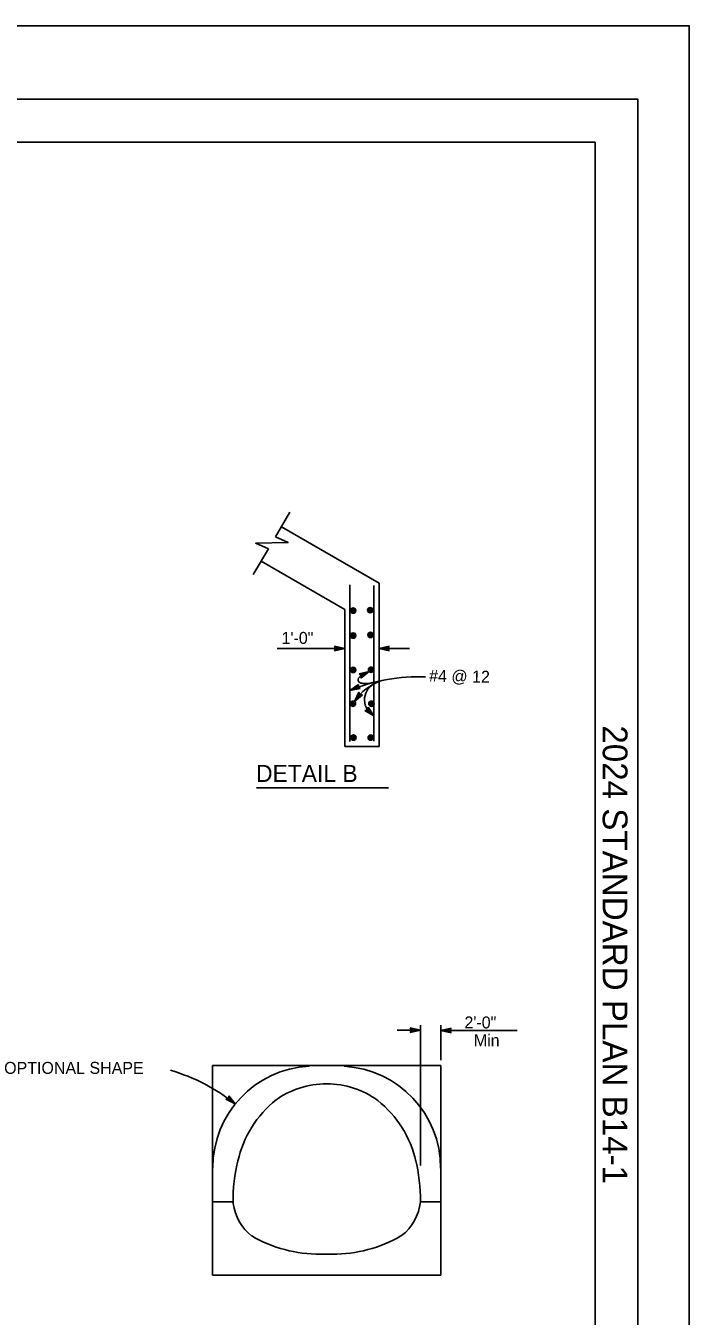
# Model space of a CAD drawing. Extents: x -894 to 866, y -472 to 714.
# Drawn here: x 478 to 866, y -41 to 714 of the extents above; entities that cross this region are included whole.
import ezdxf

# ---------------------------------------------------------------- set-up
doc = ezdxf.new("R2010")
doc.units = 0
for name, color, linetype in [('56 Stage 3 Anno', 7, 'Continuous'), ('57 Undefined', 7, 'Continuous'), ('60 Nongeo Data', 7, 'Continuous'), ('border_PLOTTING-ELEMENTS', 7, 'Continuous'), ('border_rw_22x34_Cut_Lines', 7, 'Continuous'), ('border_SHEET', 7, 'Continuous'), ('border_WITHIN-BORDER-anno', 7, 'Continuous')]:
    doc.layers.add(name, color=color, linetype=linetype)

msp = doc.modelspace()

# ---------------------------------------------------------------- linework, layer by layer
at = {"layer": '56 Stage 3 Anno'}
for p, q in [((624.77, 349.26), (664.41, 349.26)), ((659.21, 349.26), (658.41, 350.6)), ((658.41, 350.6), (658.41, 350.6)), ((658.41, 350.6), (664.41, 349.26)), ((664.41, 349.26), (658.41, 347.93)), ((658.41, 347.93), (659.21, 349.26)), ((658.41, 347.93), (658.41, 347.93)), ((658.63, 350.24), (663.03, 349.26)), ((663.02, 349.25), (658.65, 348.29)), ((661.65, 349.26), (658.83, 348.63)), ((658.87, 349.88), (661.65, 349.26)), ((659.04, 349.54), (660.27, 349.26)), ((660.27, 349.26), (659.06, 348.99)), ((664.41, 349.26), (664.41, 349.26)), ((684.44, 349.26), (690.44, 350.59)), ((684.44, 349.26), (702.27, 349.26)), ((690.44, 347.92), (684.44, 349.26)), ((684.44, 349.26), (684.44, 349.26)), ((690.22, 348.27), (685.82, 349.26)), ((685.83, 349.26), (690.2, 350.23)), ((687.2, 349.26), (690.03, 349.88)), ((689.99, 348.63), (687.2, 349.26)), ((688.58, 349.25), (689.79, 349.52)), ((689.81, 348.98), (688.58, 349.25)), ((690.44, 350.59), (689.64, 349.26)), ((689.64, 349.26), (690.44, 347.92)), ((690.44, 350.59), (690.44, 350.59)), ((690.44, 347.92), (690.44, 347.92)), ((667.41, 324.81), (672.46, 328.31)), ((673.48, 325.84), (667.41, 324.81)), ((667.41, 324.81), (667.41, 324.81)), ((673.14, 326.09), (668.69, 325.33)), ((668.7, 325.34), (672.38, 327.89)), ((669.97, 325.85), (672.35, 327.5)), ((672.79, 326.33), (669.97, 325.85)), ((671.25, 326.37), (672.27, 327.08)), ((672.49, 326.58), (671.25, 326.37)), ((672.46, 328.31), (672.23, 326.78)), ((672.23, 326.78), (673.48, 325.84)), ((672.46, 328.31), (672.46, 328.31)), ((673.48, 325.84), (673.48, 325.84)), ((669.99, 318.27), (672.6, 323.83)), ((674.72, 322.2), (669.99, 318.27)), ((669.99, 318.27), (669.99, 318.27)), ((670.84, 319.37), (672.75, 323.42)), ((674.3, 322.24), (670.84, 319.36)), ((671.68, 320.45), (672.91, 323.07)), ((673.88, 322.28), (671.68, 320.45)), ((672.53, 321.54), (673.05, 322.67)), ((673.5, 322.35), (672.53, 321.54)), ((672.6, 323.83), (672.6, 323.83)), ((672.6, 323.83), (673.17, 322.38)), ((673.17, 322.38), (674.72, 322.2)), ((674.72, 322.2), (674.72, 322.2)), ((676.15, 312.99), (677.65, 313.41)), ((681.44, 309.85), (676.15, 312.99)), ((676.15, 312.99), (676.15, 312.99)), ((680.42, 310.8), (676.57, 313.09)), ((679.43, 311.74), (676.94, 313.22)), ((678.42, 312.69), (677.36, 313.32)), ((677.65, 313.41), (677.98, 314.93)), ((677.71, 313.73), (678.42, 312.69)), ((677.82, 314.1), (679.43, 311.74)), ((677.9, 314.52), (680.43, 310.79)), ((677.98, 314.93), (677.98, 314.93)), ((677.98, 314.93), (681.44, 309.85)), ((681.44, 309.85), (681.44, 309.85)), ((708.61, 46.93), (708.61, 128.99)), ((720.66, 108.41), (720.66, 128.99)), ((695.12, 126), (708.61, 126)), ((703.41, 126), (702.61, 127.34)), ((702.61, 127.34), (702.61, 127.34)), ((702.61, 127.34), (708.61, 126)), ((708.61, 126), (702.61, 124.67)), ((702.61, 124.67), (703.41, 126)), ((702.61, 124.67), (702.61, 124.67)), ((702.83, 126.98), (707.23, 126)), ((707.22, 126), (702.84, 125.03)), ((705.85, 126), (703.02, 125.38)), ((703.06, 126.62), (705.85, 126)), ((703.24, 126.28), (704.46, 126)), ((704.46, 126), (703.26, 125.74)), ((708.61, 126), (708.61, 126)), ((720.66, 125.85), (726.66, 127.18)), ((726.66, 124.51), (720.66, 125.85)), ((720.66, 125.85), (720.66, 125.85)), ((765.34, 125.85), (720.66, 125.85)), ((726.45, 124.87), (722.04, 125.85)), ((722.06, 125.86), (726.43, 126.82)), ((723.43, 125.85), (726.25, 126.48)), ((726.21, 125.23), (723.43, 125.85)), ((724.81, 125.85), (726.02, 126.12)), ((726.04, 125.57), (724.81, 125.85)), ((726.66, 127.18), (725.86, 125.85)), ((725.86, 125.85), (726.66, 124.51)), ((726.66, 127.18), (726.66, 127.18)), ((726.66, 124.51), (726.66, 124.51)), ((594.79, 85.58), (596.25, 86.11)), ((600.3, 82.85), (594.79, 85.58)), ((594.79, 85.58), (594.79, 85.58)), ((599.21, 83.72), (595.2, 85.71)), ((598.15, 84.58), (595.56, 85.87)), ((597.07, 85.45), (595.96, 86)), ((596.25, 86.11), (596.47, 87.66)), ((596.29, 86.44), (597.07, 85.45)), ((596.37, 86.82), (598.15, 84.58)), ((596.41, 87.24), (599.23, 83.72)), ((596.47, 87.66), (596.47, 87.66)), ((596.47, 87.66), (600.3, 82.85)), ((600.3, 82.85), (600.3, 82.85))]:
    msp.add_line(p, q, dxfattribs=at)
msp.add_lwpolyline([(672.79, 334.41), (678.68, 335.81), (673.94, 332.05), (673.98, 332.45), (677.45, 335.21), (673.13, 334.19), (673.47, 333.97), (676.23, 334.62), (674.01, 332.86), (674.05, 333.27), (675.01, 334.03), (673.81, 333.74), (674.08, 333.57), (673.94, 332.05), (674.08, 333.57)], close=True, dxfattribs=at)
for centre, radius, start, end in [((707.5, 227.42), 105.31, 87.73225, 112.36982), ((695.91, 301.02), 31.13, 108.79866, 146.35749), ((686.64, 319.23), 10.73, 121.75949, 240.97431), ((531.24, -3.74), 110.76, 51.42504, 73.64885)]:
    msp.add_arc(centre, radius, start, end, dxfattribs=at)
msp.add_open_spline([(682.52, 329.73), (676.82, 328.53), (674.09, 328.85), (672.26, 329.75), (672, 331.33), (672.58, 332.38), (674.46, 333.76), (678.68, 335.81)], degree=3, dxfattribs=at)
at = {"layer": '57 Undefined'}
msp.add_line((612.67, 267.86), (689.92, 267.86), dxfattribs=at)
at = {"layer": '60 Nongeo Data'}
for p, q in [((632.29, 429.08), (623.75, 414.53)), ((684.44, 387.5), (627.26, 420.51)), ((619.7, 407.63), (610.82, 392.49)), ((664.41, 372.18), (615.48, 400.44)), ((667.41, 294.81), (667.41, 386.55)), ((681.44, 295.14), (681.44, 386.21)), ((684.44, 291.96), (684.44, 387.5)), ((664.41, 291.96), (664.41, 372.18)), ((684.44, 291.96), (664.41, 291.96)), ((586.97, -17.35), (586.97, 105.3)), ((586.97, 105.3), (720.63, 105.3)), ((720.63, -17.35), (720.63, 105.3)), ((586.97, 25.65), (599.19, 25.65)), ((708.61, 25.65), (720.63, 25.65)), ((649.98, -4.97), (657.18, -4.97)), ((586.97, -17.35), (720.63, -17.35))]:
    msp.add_line(p, q, dxfattribs=at)
msp.add_lwpolyline([(619.7, 407.63), (612.3, 410.82), (631.16, 411.34), (623.75, 414.53)], dxfattribs=at)
for centre, radius in [((669.3, 371.47), 1.56), ((669.3, 371.47), 1.37), ((669.3, 371.47), 1.19), ((669.3, 371.47), 1), ((669.3, 371.47), 0.812), ((669.3, 371.47), 0.625), ((669.3, 371.47), 0.437), ((669.3, 371.47), 0.187), ((679.3, 371.74), 1.56), ((679.3, 371.74), 1.37), ((679.3, 371.74), 1.19), ((679.3, 371.74), 1), ((679.3, 371.74), 0.812), ((679.3, 371.74), 0.625), ((679.3, 371.74), 0.437), ((679.3, 371.74), 0.187), ((669.3, 356.87), 1.56), ((669.3, 356.87), 1.37), ((669.3, 356.87), 1.19), ((669.3, 356.87), 1), ((669.3, 356.87), 0.812), ((669.3, 356.87), 0.625), ((669.3, 356.87), 0.437), ((669.3, 356.87), 0.187), ((679.45, 357.21), 1.56), ((679.45, 357.21), 1.37), ((679.45, 357.21), 1.19), ((679.45, 357.21), 1), ((679.45, 357.21), 0.812), ((679.45, 357.21), 0.625), ((679.45, 357.21), 0.437), ((679.45, 357.21), 0.187), ((669.3, 336.75), 1.56), ((669.3, 336.75), 1.37), ((669.3, 336.75), 1.19), ((669.3, 336.75), 1), ((669.3, 336.75), 0.812), ((669.3, 336.75), 0.625), ((669.3, 336.75), 0.437), ((669.3, 336.75), 0.187), ((679.78, 336.91), 1.56), ((679.78, 336.91), 1.37), ((679.78, 336.91), 1.19), ((679.78, 336.91), 1), ((679.78, 336.91), 0.812), ((679.78, 336.91), 0.625), ((679.78, 336.91), 0.437), ((679.78, 336.91), 0.187), ((669.13, 316.96), 1.56), ((669.13, 316.96), 1.37), ((669.13, 316.96), 1.19), ((669.13, 316.96), 1), ((669.13, 316.96), 0.812), ((669.13, 316.96), 0.625), ((669.13, 316.96), 0.437), ((669.13, 316.96), 0.187), ((679.95, 316.96), 1.56), ((679.95, 316.96), 1.37), ((679.95, 316.96), 1.19), ((679.95, 316.96), 1), ((679.95, 316.96), 0.812), ((679.95, 316.96), 0.625), ((679.95, 316.96), 0.437), ((679.95, 316.96), 0.187), ((669.47, 297.16), 1.56), ((669.47, 297.16), 1.37), ((669.47, 297.16), 1.19), ((669.47, 297.16), 1), ((669.47, 297.16), 0.812), ((669.47, 297.16), 0.625), ((669.47, 297.16), 0.437), ((669.47, 297.16), 0.187), ((679.55, 297.16), 1.56), ((679.55, 297.16), 1.37), ((679.55, 297.16), 1.19), ((679.55, 297.16), 1), ((679.55, 297.16), 0.812), ((679.55, 297.16), 0.625), ((679.55, 297.16), 0.437), ((679.55, 297.16), 0.187)]:
    msp.add_circle(centre, radius, dxfattribs=at)
for centre, radius, start, end in [((646.81, 45.48), 59.66, 93.11311, 180.04861), ((660.81, 45.29), 59.66, 359.95139, 86.98114), ((653.17, 45.08), 49.51, 89.33339, 126.56507), ((654.32, 45.06), 49.51, 53.43493, 90.66661), ((664.13, 35.4), 63.88, 128.72307, 167.23176), ((643.71, 35.1), 63.88, 12.76824, 51.27693), ((691.99, 27.09), 92.93, 165.66077, 181.4747), ((615.7, 27.29), 92.93, 358.99106, 14.33923), ((627.65, 28.29), 28.79, 187.22651, 232.12022), ((679.98, 28.56), 28.79, 307.87978, 354.21079), ((649.33, 73.65), 78.62, 239.88576, 270.47039), ((657.82, 73.65), 78.62, 269.52961, 300.11424), ((696.13, 8.37), 2.96, 292.54967, 300.98036)]:
    msp.add_arc(centre, radius, start, end, dxfattribs=at)
at = {"layer": 'border_PLOTTING-ELEMENTS'}
for points in [[(-894.04, -472.44), (865.96, -472.44), (865.96, 713.56), (-894.04, 713.56)], [(-864.04, 670.56), (835.96, 670.56), (835.96, -429.44), (-864.04, -429.44)]]:
    msp.add_lwpolyline(points, close=True, dxfattribs=at)
at = {"layer": 'border_rw_22x34_Cut_Lines'}
msp.add_lwpolyline([(-864.04, 670.56), (835.96, 670.56), (835.96, -429.44), (-864.04, -429.44)], close=True, dxfattribs=at)
at = {"layer": 'border_SHEET'}
for p, q in [((-814.04, 645.56), (810.96, 645.56)), ((810.96, 645.56), (810.96, -404.44))]:
    msp.add_line(p, q, dxfattribs=at)

# ---------------------------------------------------------------- texts
at = {"layer": '57 Undefined'}
for s, height, p in [('1\'-0"', 7, (627.37, 351.98)), ('DETAIL B', 10, (612.45, 271.21)), ('2\'-0"', 7, (734.41, 127.05)), ('Min', 7, (739.91, 116.55)), ('OPTIONAL SHAPE', 7, (465.01, 100.45))]:
    msp.add_text(s, height=height, dxfattribs=at).set_placement(p)
msp.add_text('#4 @ 12', height=7, rotation=359, dxfattribs=at).set_placement((713.71, 329.85))
at = {"layer": 'border_WITHIN-BORDER-anno'}
msp.add_text('2024 STANDARD PLAN B14-1', height=14.5, rotation=270, dxfattribs=at).set_placement((815.33, 304.33))

doc.saveas('drawing.dxf')
